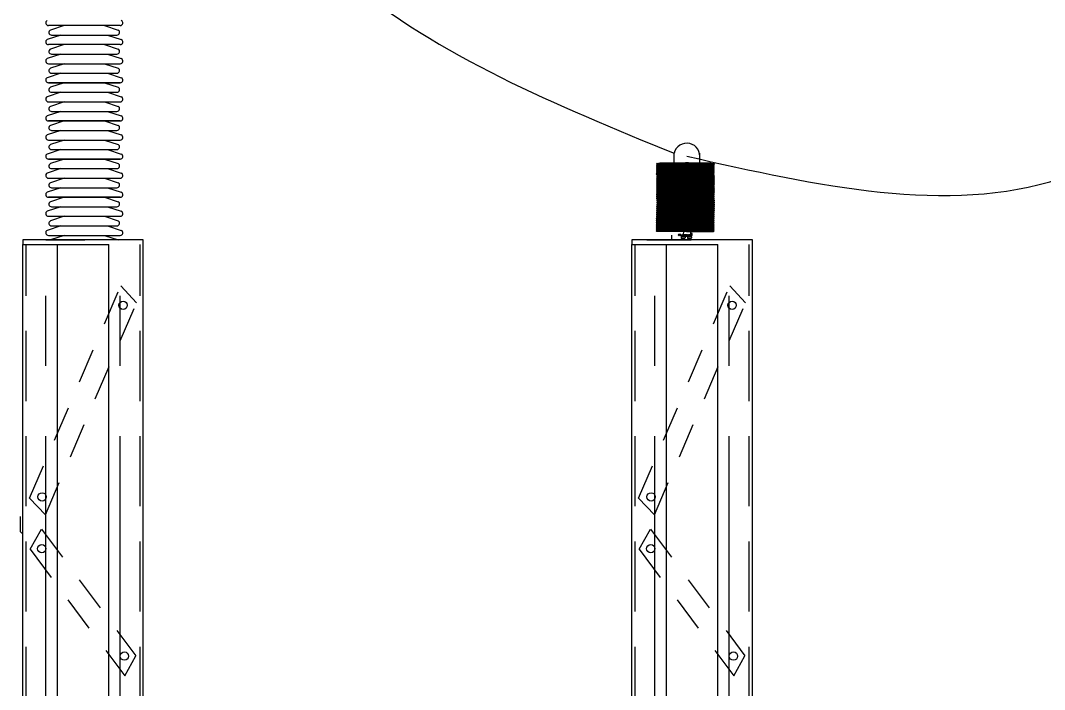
# Model space of a CAD drawing. Header units: inches. Extents: x 25.4 to 67.8, y 12.4 to 30.4.
# Drawn here: x 52.265 to 55.912, y 17.598 to 19.981 of the extents above; entities that cross this region are included whole.
import ezdxf

# ---------------------------------------------------------------- set-up
doc = ezdxf.new("R2010")
doc.units = ezdxf.units.IN
doc.header["$MEASUREMENT"] = 0
for name, pattern in [('CENTER', [2, 1.25, -0.25, 0.25, -0.25]), ('HIDDEN', [0.375, 0.25, -0.125]), ('HIDDEN2', [0.1875, 0.125, -0.0625])]:
    doc.linetypes.add(name, pattern=pattern)
for name, color, linetype in [('EST', 4, 'Continuous'), ('EXISTENTE', 7, 'Continuous'), ('HUECO', 7, 'Continuous'), ('L50X5', 1, 'Continuous'), ('L75X7', 2, 'Continuous'), ('LAM10', 2, 'Continuous'), ('medidas', 3, 'Continuous'), ('OBJ', 7, 'Continuous'), ('referencia', 2, 'Continuous')]:
    doc.layers.add(name, color=color, linetype=linetype)

msp = doc.modelspace()

# ---------------------------------------------------------------- linework, layer by layer
at = {"color": 2}
for p, q in [((52.61999, 19.96323, -1525.58201), (52.36453, 19.96323, -1525.58201)), ((52.37584, 19.92925, -1525.58201), (52.60868, 19.92925, -1525.58201)), ((52.61999, 19.89527, -1525.58201), (52.36453, 19.89527, -1525.58201)), ((52.37584, 19.86129, -1525.58201), (52.60868, 19.86129, -1525.58201)), ((52.36453, 19.82731, -1525.58201), (52.61999, 19.82731, -1525.58201)), ((52.37584, 19.79333, -1525.58201), (52.60868, 19.79333, -1525.58201)), ((52.61999, 19.75936, -1525.58201), (52.36453, 19.75936, -1525.58201)), ((52.36453, 19.75936, -1525.58201), (52.61999, 19.75936, -1525.58201)), ((52.37584, 19.72538, -1525.58201), (52.60868, 19.72538, -1525.58201)), ((52.36453, 19.6914, -1525.58201), (52.61999, 19.6914, -1525.58201)), ((52.37584, 19.65742, -1525.58201), (52.60868, 19.65742, -1525.58201)), ((52.61999, 19.62344, -1525.58201), (52.36453, 19.62344, -1525.58201)), ((52.36453, 19.62344, -1525.58201), (52.61999, 19.62344, -1525.58201)), ((52.37584, 19.58946, -1525.58201), (52.60868, 19.58946, -1525.58201)), ((52.36453, 19.55548, -1525.58201), (52.61999, 19.55548, -1525.58201)), ((52.37584, 19.5215, -1525.58201), (52.60868, 19.5215, -1525.58201)), ((52.61999, 19.48753, -1525.58201), (52.36453, 19.48753, -1525.58201)), ((52.36453, 19.48753, -1525.58201), (52.61999, 19.48753, -1525.58201)), ((54.54156, 19.47353), (54.53683, 19.47235)), ((54.5415, 19.47353), (54.72316, 19.47353)), ((54.54155, 19.47353), (54.54155, 19.47471)), ((54.64376, 19.47471), (54.63303, 19.47471)), ((54.63303, 19.47471), (54.64484, 19.47471)), ((54.72316, 19.47353), (54.72316, 19.47471)), ((54.7232, 19.47353), (54.72679, 19.47235)), ((52.37584, 19.45355, -1525.58201), (52.60868, 19.45355, -1525.58201)), ((54.53166, 19.43659), (54.73291, 19.43659)), ((54.53189, 19.4437), (54.73314, 19.4437)), ((54.63795, 19.43897), (54.53189, 19.43897)), ((54.53194, 19.45092), (54.73319, 19.45092)), ((54.638, 19.44619), (54.53194, 19.44619)), ((54.5321, 19.46524), (54.73336, 19.46524)), ((54.63816, 19.46051), (54.5321, 19.46051)), ((54.53217, 19.45803), (54.73342, 19.45803)), ((54.63823, 19.4533), (54.53217, 19.4533)), ((54.53234, 19.47235), (54.73359, 19.47235)), ((54.6384, 19.46762), (54.53234, 19.46762)), ((54.54088, 19.43778), (54.53615, 19.43659)), ((54.54111, 19.44488), (54.53639, 19.4437)), ((54.54116, 19.4521), (54.53643, 19.45092)), ((54.54133, 19.46642), (54.5366, 19.46524)), ((54.54139, 19.45921), (54.53667, 19.45803)), ((54.54082, 19.43778), (54.72248, 19.43778)), ((54.54087, 19.43778), (54.54087, 19.43896)), ((54.54106, 19.44488), (54.72272, 19.44488)), ((54.5411, 19.44488), (54.5411, 19.44607)), ((54.54111, 19.4521), (54.72277, 19.4521)), ((54.54115, 19.4521), (54.54115, 19.45329)), ((54.54127, 19.46642), (54.72293, 19.46642)), ((54.54132, 19.46642), (54.54132, 19.46761)), ((54.54134, 19.45921), (54.723, 19.45921)), ((54.54138, 19.45921), (54.54138, 19.46039)), ((54.64631, 19.43659), (54.62925, 19.43659)), ((54.64655, 19.4437), (54.62948, 19.4437)), ((54.6466, 19.45092), (54.62953, 19.45092)), ((54.64676, 19.46524), (54.6297, 19.46524)), ((54.64683, 19.45803), (54.62977, 19.45803)), ((54.647, 19.47235), (54.62993, 19.47235)), ((54.64308, 19.43896), (54.63235, 19.43896)), ((54.63235, 19.43896), (54.64416, 19.43896)), ((54.64331, 19.44607), (54.63258, 19.44607)), ((54.63258, 19.44607), (54.6444, 19.44607)), ((54.64336, 19.45329), (54.63263, 19.45329)), ((54.63263, 19.45329), (54.64445, 19.45329)), ((54.64353, 19.46761), (54.6328, 19.46761)), ((54.6328, 19.46761), (54.64461, 19.46761)), ((54.64359, 19.46039), (54.63287, 19.46039)), ((54.63287, 19.46039), (54.64468, 19.46039)), ((54.63795, 19.43897), (54.73314, 19.43897)), ((54.638, 19.44619), (54.73319, 19.44619)), ((54.63816, 19.46051), (54.73336, 19.46051)), ((54.63823, 19.4533), (54.73342, 19.4533)), ((54.6384, 19.46762), (54.73359, 19.46762)), ((54.72248, 19.43778), (54.72248, 19.43896)), ((54.72252, 19.43778), (54.72611, 19.43659)), ((54.72272, 19.44488), (54.72272, 19.44607)), ((54.72275, 19.44488), (54.72634, 19.4437)), ((54.72277, 19.4521), (54.72277, 19.45329)), ((54.7228, 19.4521), (54.72639, 19.45092)), ((54.72293, 19.46642), (54.72293, 19.46761)), ((54.72297, 19.46642), (54.72655, 19.46524)), ((54.723, 19.45921), (54.723, 19.46039)), ((54.72303, 19.45921), (54.72662, 19.45803)), ((52.36453, 19.41957, -1525.58201), (52.61999, 19.41957, -1525.58201)), ((54.63772, 19.43187), (54.53166, 19.43187)), ((54.53254, 19.40013), (54.73379, 19.40013)), ((54.53259, 19.40735), (54.73384, 19.40735)), ((54.63865, 19.40262), (54.53259, 19.40262)), ((54.53275, 19.42167), (54.73401, 19.42167)), ((54.63881, 19.41694), (54.53275, 19.41694)), ((54.53282, 19.41446), (54.73407, 19.41446)), ((54.63888, 19.40973), (54.53282, 19.40973)), ((54.53299, 19.42878), (54.73424, 19.42878)), ((54.63905, 19.42405), (54.53299, 19.42405)), ((54.54176, 19.40131), (54.53704, 19.40013)), ((54.54181, 19.40853), (54.53709, 19.40735)), ((54.54198, 19.42285), (54.53725, 19.42167)), ((54.54205, 19.41564), (54.53732, 19.41446)), ((54.54221, 19.42996), (54.53748, 19.42878)), ((54.54171, 19.40131), (54.72337, 19.40131)), ((54.54175, 19.40131), (54.54175, 19.4025)), ((54.54176, 19.40853), (54.72342, 19.40853)), ((54.5418, 19.40853), (54.5418, 19.40972)), ((54.54192, 19.42285), (54.72358, 19.42285)), ((54.54197, 19.42285), (54.54197, 19.42404)), ((54.54199, 19.41564), (54.72365, 19.41564)), ((54.54203, 19.41564), (54.54203, 19.41683)), ((54.54216, 19.42996), (54.72382, 19.42996)), ((54.5422, 19.42996), (54.5422, 19.43114)), ((54.6472, 19.40013), (54.63014, 19.40013)), ((54.64725, 19.40735), (54.63019, 19.40735)), ((54.64741, 19.42167), (54.63035, 19.42167)), ((54.64748, 19.41446), (54.63042, 19.41446)), ((54.64765, 19.42878), (54.63058, 19.42878)), ((54.64396, 19.4025), (54.63323, 19.4025)), ((54.63323, 19.4025), (54.64505, 19.4025)), ((54.64401, 19.40972), (54.63328, 19.40972)), ((54.63328, 19.40972), (54.6451, 19.40972)), ((54.64418, 19.42404), (54.63345, 19.42404)), ((54.63345, 19.42404), (54.64526, 19.42404)), ((54.64424, 19.41683), (54.63352, 19.41683)), ((54.63352, 19.41683), (54.64533, 19.41683)), ((54.64441, 19.43114), (54.63368, 19.43114)), ((54.63368, 19.43114), (54.6455, 19.43114)), ((54.63772, 19.43187), (54.73291, 19.43187)), ((54.63865, 19.40262), (54.73384, 19.40262)), ((54.63881, 19.41694), (54.73401, 19.41694)), ((54.63888, 19.40973), (54.73407, 19.40973)), ((54.63905, 19.42405), (54.73424, 19.42405)), ((54.72337, 19.40131), (54.72337, 19.4025)), ((54.7234, 19.40131), (54.72699, 19.40013)), ((54.72342, 19.40853), (54.72342, 19.40972)), ((54.72345, 19.40853), (54.72704, 19.40735)), ((54.72358, 19.42285), (54.72358, 19.42404)), ((54.72362, 19.42285), (54.72721, 19.42167)), ((54.72365, 19.41564), (54.72365, 19.41683)), ((54.72368, 19.41564), (54.72727, 19.41446)), ((54.72382, 19.42996), (54.72382, 19.43114)), ((54.72385, 19.42996), (54.72744, 19.42878)), ((52.37584, 19.38559, -1525.58201), (52.60868, 19.38559, -1525.58201)), ((54.53222, 19.36443), (54.73347, 19.36443)), ((54.53231, 19.39302), (54.73356, 19.39302)), ((54.63837, 19.3883), (54.53231, 19.3883)), ((54.53239, 19.37875), (54.73364, 19.37875)), ((54.63845, 19.37402), (54.53239, 19.37402)), ((54.53246, 19.37154), (54.73371, 19.37154)), ((54.63852, 19.36681), (54.53246, 19.36681)), ((54.6386, 19.3954), (54.53254, 19.3954)), ((54.53262, 19.38586), (54.73387, 19.38586)), ((54.63868, 19.38113), (54.53262, 19.38113)), ((54.54145, 19.36562), (54.53672, 19.36443)), ((54.54153, 19.39421), (54.5368, 19.39302)), ((54.54161, 19.37993), (54.53689, 19.37875)), ((54.54168, 19.37272), (54.53695, 19.37154)), ((54.54185, 19.38704), (54.53712, 19.38586)), ((54.54139, 19.36562), (54.72305, 19.36562)), ((54.54144, 19.36562), (54.54144, 19.3668)), ((54.54148, 19.39421), (54.72314, 19.39421)), ((54.54152, 19.39421), (54.54152, 19.39539)), ((54.54156, 19.37993), (54.72322, 19.37993)), ((54.5416, 19.37993), (54.5416, 19.38112)), ((54.54162, 19.37272), (54.72328, 19.37272)), ((54.54167, 19.37272), (54.54167, 19.37391)), ((54.54179, 19.38704), (54.72345, 19.38704)), ((54.54183, 19.38704), (54.54183, 19.38823)), ((54.64688, 19.36443), (54.62982, 19.36443)), ((54.64697, 19.39302), (54.6299, 19.39302)), ((54.64705, 19.37875), (54.62999, 19.37875)), ((54.64711, 19.37154), (54.63005, 19.37154)), ((54.64728, 19.38586), (54.63022, 19.38586)), ((54.64365, 19.3668), (54.63292, 19.3668)), ((54.63292, 19.3668), (54.64473, 19.3668)), ((54.64373, 19.39539), (54.633, 19.39539)), ((54.633, 19.39539), (54.64482, 19.39539)), ((54.64381, 19.38112), (54.63309, 19.38112)), ((54.63309, 19.38112), (54.6449, 19.38112)), ((54.64388, 19.37391), (54.63315, 19.37391)), ((54.63315, 19.37391), (54.64496, 19.37391)), ((54.64405, 19.38823), (54.63332, 19.38823)), ((54.63332, 19.38823), (54.64513, 19.38823)), ((54.63837, 19.3883), (54.73356, 19.3883)), ((54.63845, 19.37402), (54.73364, 19.37402)), ((54.63852, 19.36681), (54.73371, 19.36681)), ((54.6386, 19.3954), (54.73379, 19.3954)), ((54.63868, 19.38113), (54.73387, 19.38113)), ((54.72305, 19.36562), (54.72305, 19.3668)), ((54.72308, 19.36562), (54.72667, 19.36443)), ((54.72314, 19.39421), (54.72314, 19.39539)), ((54.72317, 19.39421), (54.72676, 19.39302)), ((54.72322, 19.37993), (54.72322, 19.38112)), ((54.72325, 19.37993), (54.72684, 19.37875)), ((54.72328, 19.37272), (54.72328, 19.37391)), ((54.72332, 19.37272), (54.72691, 19.37154)), ((54.72345, 19.38704), (54.72345, 19.38823)), ((54.72348, 19.38704), (54.72707, 19.38586)), ((52.61999, 19.35161, -1525.58201), (52.36453, 19.35161, -1525.58201)), ((52.36453, 19.35161, -1525.58201), (52.61999, 19.35161, -1525.58201)), ((54.53194, 19.35011), (54.73319, 19.35011)), ((54.638, 19.34538), (54.53194, 19.34538)), ((54.53217, 19.35721), (54.73343, 19.35721)), ((54.63823, 19.35249), (54.53217, 19.35249)), ((54.63828, 19.35971), (54.53222, 19.35971)), ((54.53304, 19.33518), (54.73429, 19.33518)), ((54.6391, 19.33046), (54.53304, 19.33046)), ((54.53311, 19.32797), (54.73436, 19.32797)), ((54.53327, 19.34229), (54.73452, 19.34229)), ((54.63933, 19.33756), (54.53327, 19.33756)), ((54.54117, 19.35129), (54.53644, 19.35011)), ((54.5414, 19.3584), (54.53667, 19.35721)), ((54.54227, 19.33636), (54.53754, 19.33518)), ((54.54233, 19.32915), (54.5376, 19.32797)), ((54.5425, 19.34347), (54.53777, 19.34229)), ((54.54111, 19.35129), (54.72277, 19.35129)), ((54.54115, 19.35129), (54.54115, 19.35247)), ((54.54134, 19.3584), (54.723, 19.3584)), ((54.54139, 19.3584), (54.54139, 19.35958)), ((54.54221, 19.33636), (54.72387, 19.33636)), ((54.54225, 19.33636), (54.54225, 19.33755)), ((54.54228, 19.32915), (54.72394, 19.32915)), ((54.54232, 19.32915), (54.54232, 19.33034)), ((54.54244, 19.34347), (54.7241, 19.34347)), ((54.54249, 19.34347), (54.54249, 19.34466)), ((54.6466, 19.35011), (54.62954, 19.35011)), ((54.64683, 19.35721), (54.62977, 19.35721)), ((54.6477, 19.33518), (54.63064, 19.33518)), ((54.64777, 19.32797), (54.6307, 19.32797)), ((54.64793, 19.34229), (54.63087, 19.34229)), ((54.64337, 19.35247), (54.63264, 19.35247)), ((54.63264, 19.35247), (54.64445, 19.35247)), ((54.6436, 19.35958), (54.63287, 19.35958)), ((54.63287, 19.35958), (54.64468, 19.35958)), ((54.64447, 19.33755), (54.63374, 19.33755)), ((54.63374, 19.33755), (54.64555, 19.33755)), ((54.64453, 19.33034), (54.6338, 19.33034)), ((54.6338, 19.33034), (54.64562, 19.33034)), ((54.6447, 19.34466), (54.63397, 19.34466)), ((54.63397, 19.34466), (54.64578, 19.34466)), ((54.638, 19.34538), (54.73319, 19.34538)), ((54.63823, 19.35249), (54.73343, 19.35249)), ((54.63828, 19.35971), (54.73347, 19.35971)), ((54.6391, 19.33046), (54.73429, 19.33046)), ((54.63933, 19.33756), (54.73452, 19.33756)), ((54.72277, 19.35129), (54.72277, 19.35247)), ((54.7228, 19.35129), (54.72639, 19.35011)), ((54.723, 19.3584), (54.723, 19.35958)), ((54.72304, 19.3584), (54.72662, 19.35721)), ((54.72387, 19.33636), (54.72387, 19.33755)), ((54.7239, 19.33636), (54.72749, 19.33518)), ((54.72394, 19.32915), (54.72394, 19.33034)), ((54.72397, 19.32915), (54.72756, 19.32797)), ((54.7241, 19.34347), (54.7241, 19.34466)), ((54.72413, 19.34347), (54.72772, 19.34229)), ((52.37584, 19.31763, -1525.58201), (52.60868, 19.31763, -1525.58201)), ((54.5319, 19.29218), (54.73315, 19.29218)), ((54.53213, 19.29928), (54.73338, 19.29928)), ((54.63819, 19.29456), (54.53213, 19.29456)), ((54.53259, 19.30654), (54.73384, 19.30654)), ((54.63865, 19.30181), (54.53259, 19.30181)), ((54.53282, 19.31365), (54.73408, 19.31365)), ((54.63888, 19.30892), (54.53282, 19.30892)), ((54.53287, 19.32086), (54.73413, 19.32086)), ((54.63893, 19.31614), (54.53287, 19.31614)), ((54.63917, 19.32324), (54.53311, 19.32324)), ((54.54112, 19.29336), (54.53639, 19.29218)), ((54.54135, 19.30047), (54.53663, 19.29928)), ((54.54182, 19.30772), (54.53709, 19.30654)), ((54.54205, 19.31483), (54.53732, 19.31365)), ((54.5421, 19.32205), (54.53737, 19.32086)), ((54.54107, 19.29336), (54.72273, 19.29336)), ((54.54111, 19.29336), (54.54111, 19.29454)), ((54.5413, 19.30047), (54.72296, 19.30047)), ((54.54134, 19.30047), (54.54134, 19.30165)), ((54.54176, 19.30772), (54.72342, 19.30772)), ((54.54181, 19.30772), (54.54181, 19.30891)), ((54.54199, 19.31483), (54.72365, 19.31483)), ((54.54204, 19.32205), (54.7237, 19.32205)), ((54.54204, 19.31483), (54.54204, 19.31601)), ((54.54209, 19.32205), (54.54209, 19.32323)), ((54.64656, 19.29218), (54.62949, 19.29218)), ((54.64679, 19.29928), (54.62973, 19.29928)), ((54.64725, 19.30654), (54.63019, 19.30654)), ((54.64748, 19.31365), (54.63042, 19.31365)), ((54.64753, 19.32086), (54.63047, 19.32086)), ((54.64332, 19.29454), (54.63259, 19.29454)), ((54.63259, 19.29454), (54.6444, 19.29454)), ((54.64355, 19.30165), (54.63282, 19.30165)), ((54.63282, 19.30165), (54.64464, 19.30165)), ((54.64402, 19.30891), (54.63329, 19.30891)), ((54.63329, 19.30891), (54.6451, 19.30891)), ((54.64425, 19.31601), (54.63352, 19.31601)), ((54.63352, 19.31601), (54.64533, 19.31601)), ((54.6443, 19.32323), (54.63357, 19.32323)), ((54.63357, 19.32323), (54.64538, 19.32323)), ((54.63819, 19.29456), (54.73338, 19.29456)), ((54.63865, 19.30181), (54.73384, 19.30181)), ((54.63888, 19.30892), (54.73408, 19.30892)), ((54.63893, 19.31614), (54.73413, 19.31614)), ((54.63917, 19.32324), (54.73436, 19.32324)), ((54.72273, 19.29336), (54.72273, 19.29454)), ((54.72276, 19.29336), (54.72635, 19.29218)), ((54.72296, 19.30047), (54.72296, 19.30165)), ((54.72299, 19.30047), (54.72658, 19.29928)), ((54.72342, 19.30772), (54.72342, 19.30891)), ((54.72345, 19.30772), (54.72704, 19.30654)), ((54.72365, 19.31483), (54.72365, 19.31601)), ((54.72369, 19.31483), (54.72728, 19.31365)), ((54.7237, 19.32205), (54.7237, 19.32323)), ((54.72374, 19.32205), (54.72732, 19.32086)), ((52.36453, 19.28365, -1525.58201), (52.61999, 19.28365, -1525.58201)), ((54.53145, 19.26353), (54.7327, 19.26353)), ((54.63751, 19.2588), (54.53145, 19.2588)), ((54.53154, 19.25623), (54.73279, 19.25623)), ((54.53168, 19.27064), (54.73293, 19.27064)), ((54.63774, 19.26591), (54.53168, 19.26591)), ((54.53173, 19.27786), (54.73298, 19.27786)), ((54.63779, 19.27313), (54.53173, 19.27313)), ((54.63796, 19.28745), (54.5319, 19.28745)), ((54.53196, 19.28497), (54.73321, 19.28497)), ((54.63802, 19.28024), (54.53196, 19.28024)), ((54.54067, 19.26471), (54.53595, 19.26353)), ((54.54076, 19.25741), (54.53604, 19.25623)), ((54.54091, 19.27182), (54.53618, 19.27064)), ((54.54095, 19.27904), (54.53623, 19.27786)), ((54.54119, 19.28615), (54.53646, 19.28497)), ((54.54062, 19.26471), (54.72228, 19.26471)), ((54.54066, 19.26471), (54.54066, 19.2659)), ((54.54071, 19.25741), (54.72237, 19.25741)), ((54.54075, 19.25741), (54.54075, 19.2586)), ((54.54085, 19.27182), (54.72251, 19.27182)), ((54.54089, 19.27182), (54.54089, 19.27301)), ((54.5409, 19.27904), (54.72256, 19.27904)), ((54.54094, 19.27904), (54.54094, 19.28022)), ((54.54113, 19.28615), (54.72279, 19.28615)), ((54.54117, 19.28615), (54.54117, 19.28733)), ((54.64611, 19.26353), (54.62905, 19.26353)), ((54.6462, 19.25623), (54.62914, 19.25623)), ((54.64634, 19.27064), (54.62928, 19.27064)), ((54.64639, 19.27786), (54.62933, 19.27786)), ((54.64662, 19.28497), (54.62956, 19.28497)), ((54.64287, 19.2659), (54.63214, 19.2659)), ((54.63214, 19.2659), (54.64396, 19.2659)), ((54.6431, 19.27301), (54.63238, 19.27301)), ((54.63238, 19.27301), (54.64419, 19.27301)), ((54.64315, 19.28022), (54.63243, 19.28022)), ((54.63243, 19.28022), (54.64424, 19.28022)), ((54.64339, 19.28733), (54.63266, 19.28733)), ((54.63266, 19.28733), (54.64447, 19.28733)), ((54.63751, 19.2588), (54.7327, 19.2588)), ((54.63774, 19.26591), (54.73293, 19.26591)), ((54.63779, 19.27313), (54.73298, 19.27313)), ((54.63796, 19.28745), (54.73315, 19.28745)), ((54.63802, 19.28024), (54.73321, 19.28024)), ((54.72228, 19.26471), (54.72228, 19.2659)), ((54.72231, 19.26471), (54.7259, 19.26353)), ((54.72237, 19.25741), (54.72237, 19.2586)), ((54.7224, 19.25741), (54.72599, 19.25623)), ((54.72251, 19.27182), (54.72251, 19.27301)), ((54.72254, 19.27182), (54.72613, 19.27064)), ((54.72256, 19.27904), (54.72256, 19.28022)), ((54.72259, 19.27904), (54.72618, 19.27786)), ((54.72279, 19.28615), (54.72279, 19.28733)), ((54.72282, 19.28615), (54.72641, 19.28497)), ((52.37584, 19.24967, -1525.58201), (52.60868, 19.24967, -1525.58201)), ((54.53126, 19.24191), (54.73251, 19.24191)), ((54.63732, 19.23718), (54.53126, 19.23718)), ((54.53132, 19.23466), (54.73257, 19.23466)), ((54.63738, 19.22993), (54.53132, 19.22993)), ((54.53149, 19.24901), (54.73274, 19.24901)), ((54.63755, 19.24429), (54.53149, 19.24429)), ((54.6376, 19.2515), (54.53154, 19.2515)), ((54.54048, 19.24309), (54.53576, 19.24191)), ((54.54054, 19.23584), (54.53581, 19.23466)), ((54.54072, 19.25019), (54.53599, 19.24901)), ((54.54043, 19.24309), (54.72209, 19.24309)), ((54.54047, 19.24309), (54.54047, 19.24427)), ((54.54049, 19.23584), (54.72215, 19.23584)), ((54.54053, 19.23584), (54.54053, 19.23702)), ((54.54066, 19.25019), (54.72232, 19.25019)), ((54.5407, 19.25019), (54.5407, 19.25138)), ((54.64592, 19.24191), (54.62885, 19.24191)), ((54.64598, 19.23466), (54.62891, 19.23466)), ((54.64615, 19.24901), (54.62909, 19.24901)), ((54.64268, 19.24427), (54.63195, 19.24427)), ((54.63195, 19.24427), (54.64377, 19.24427)), ((54.64291, 19.25138), (54.63219, 19.25138)), ((54.63219, 19.25138), (54.644, 19.25138)), ((54.63732, 19.23718), (54.73251, 19.23718)), ((54.63738, 19.22993), (54.73257, 19.22993)), ((54.63755, 19.24429), (54.73274, 19.24429)), ((54.6376, 19.2515), (54.73279, 19.2515)), ((54.72209, 19.24309), (54.72209, 19.24427)), ((54.72212, 19.24309), (54.72571, 19.24191)), ((54.72215, 19.23584), (54.72215, 19.23702)), ((54.72218, 19.23584), (54.72577, 19.23466)), ((54.72232, 19.25019), (54.72232, 19.25138)), ((54.72235, 19.25019), (54.72594, 19.24901)), ((52.36453, 19.2157, -1525.58201), (52.61999, 19.2157, -1525.58201))]:
    msp.add_line(p, q, dxfattribs=at)
for centre, radius, start, end in [((54.53166, 19.43423), 0.00236, 90, 270), ((54.53189, 19.44134), 0.00236, 90, 270), ((54.53194, 19.44856), 0.00236, 90, 270), ((54.5321, 19.46287), 0.00236, 90, 270), ((54.53217, 19.45566), 0.00236, 90, 270), ((54.53234, 19.46998), 0.00236, 90, 270), ((54.73291, 19.43423), 0.00236, 270, 90), ((54.73314, 19.44134), 0.00236, 270, 90), ((54.73319, 19.44856), 0.00236, 270, 90), ((54.73336, 19.46287), 0.00236, 270, 90), ((54.73342, 19.45566), 0.00236, 270, 90), ((54.73359, 19.46998), 0.00236, 270, 90), ((54.53254, 19.39777), 0.00236, 90, 270), ((54.53259, 19.40499), 0.00236, 90, 270), ((54.53275, 19.41931), 0.00236, 90, 270), ((54.53282, 19.41209), 0.00236, 90, 270), ((54.53299, 19.42641), 0.00236, 90, 270), ((54.63368, 19.43174), 0.000591, 186.10124, 270), ((54.6455, 19.43174), 0.000591, 270, 354.12384), ((54.73379, 19.39777), 0.00236, 270, 90), ((54.73384, 19.40499), 0.00236, 270, 90), ((54.73401, 19.41931), 0.00236, 270, 90), ((54.73407, 19.41209), 0.00236, 270, 90), ((54.73424, 19.42641), 0.00236, 270, 90), ((54.53222, 19.36207), 0.00236, 90, 270), ((54.53231, 19.39066), 0.00236, 90, 270), ((54.53239, 19.37639), 0.00236, 90, 270), ((54.53246, 19.36918), 0.00236, 90, 270), ((54.53262, 19.3835), 0.00236, 90, 270), ((54.73347, 19.36207), 0.00236, 270, 90), ((54.73356, 19.39066), 0.00236, 270, 90), ((54.73364, 19.37639), 0.00236, 270, 90), ((54.73371, 19.36918), 0.00236, 270, 90), ((54.73387, 19.3835), 0.00236, 270, 90), ((54.53194, 19.34774), 0.00236, 90, 270), ((54.53217, 19.35485), 0.00236, 90, 270), ((54.53304, 19.33282), 0.00236, 90, 270), ((54.53311, 19.32561), 0.00236, 90, 270), ((54.53327, 19.33993), 0.00236, 90, 270), ((54.63397, 19.34525), 0.000591, 186.10124, 270), ((54.64578, 19.34525), 0.000591, 270, 354.12384), ((54.73319, 19.34774), 0.00236, 270, 90), ((54.73343, 19.35485), 0.00236, 270, 90), ((54.73429, 19.33282), 0.00236, 270, 90), ((54.73436, 19.32561), 0.00236, 270, 90), ((54.73452, 19.33993), 0.00236, 270, 90), ((54.5319, 19.28981), 0.00236, 90, 270), ((54.53213, 19.29692), 0.00236, 90, 270), ((54.53259, 19.30417), 0.00236, 90, 270), ((54.53282, 19.31128), 0.00236, 90, 270), ((54.53287, 19.3185), 0.00236, 90, 270), ((54.63282, 19.30224), 0.000591, 186.10124, 270), ((54.64464, 19.30224), 0.000591, 270, 354.12384), ((54.73315, 19.28981), 0.00236, 270, 90), ((54.73338, 19.29692), 0.00236, 270, 90), ((54.73384, 19.30417), 0.00236, 270, 90), ((54.73408, 19.31128), 0.00236, 270, 90), ((54.73413, 19.3185), 0.00236, 270, 90), ((54.53145, 19.26117), 0.00236, 90, 270), ((54.53154, 19.25387), 0.00236, 90, 270), ((54.53168, 19.26827), 0.00236, 90, 270), ((54.53173, 19.27549), 0.00236, 90, 270), ((54.53196, 19.2826), 0.00236, 90, 270), ((54.7327, 19.26117), 0.00236, 270, 90), ((54.73279, 19.25387), 0.00236, 270, 90), ((54.73293, 19.26827), 0.00236, 270, 90), ((54.73298, 19.27549), 0.00236, 270, 90), ((54.73321, 19.2826), 0.00236, 270, 90), ((54.53126, 19.23954), 0.00236, 90, 270), ((54.53132, 19.23229), 0.00236, 90, 270), ((54.53149, 19.24665), 0.00236, 90, 270), ((54.73251, 19.23954), 0.00236, 270, 90), ((54.73257, 19.23229), 0.00236, 270, 90), ((54.73274, 19.24665), 0.00236, 270, 90)]:
    msp.add_arc(centre, radius, start, end, dxfattribs=at)
at = {"layer": 'EST', "color": 2, "linetype": 'Continuous'}
msp.add_line((52.27339, 18.1551), (52.27339, 18.23737), dxfattribs=at)
at = {"layer": 'EST', "color": 2, "const_width": 0.00157}
msp.add_lwpolyline([(54.61064, 19.21757), (54.60636, 19.21757)], dxfattribs=at)
at = {"layer": 'EST', "color": 2, "linetype": 'Continuous'}
msp.add_lwpolyline([(52.27339, 18.1551, -0.4142136), (52.26516, 18.16333), (52.26516, 18.21433)], format="xyb", dxfattribs=at)
at = {"layer": 'EXISTENTE', "color": 2, "linetype": 'Continuous'}
for p, q in [((52.4204, 19.96323, -1525.58201), (52.37174, 19.9472, -1525.58201)), ((52.56412, 19.96323, -1525.58201), (52.61278, 19.9472, -1525.58201)), ((52.40909, 19.92925, -1525.58201), (52.36042, 19.91322, -1525.58201)), ((52.57543, 19.92925, -1525.58201), (52.6241, 19.91322, -1525.58201)), ((52.4204, 19.89527, -1525.58201), (52.37174, 19.87924, -1525.58201)), ((52.56412, 19.89527, -1525.58201), (52.61278, 19.87924, -1525.58201)), ((52.40909, 19.86129, -1525.58201), (52.36042, 19.84526, -1525.58201)), ((52.57543, 19.86129, -1525.58201), (52.6241, 19.84526, -1525.58201)), ((52.4204, 19.82731, -1525.58201), (52.37174, 19.81129, -1525.58201)), ((52.56412, 19.82731, -1525.58201), (52.61278, 19.81129, -1525.58201)), ((52.40909, 19.79333, -1525.58201), (52.36042, 19.77731, -1525.58201)), ((52.57543, 19.79333, -1525.58201), (52.6241, 19.77731, -1525.58201)), ((52.4204, 19.75936, -1525.58201), (52.37174, 19.74333, -1525.58201)), ((52.56412, 19.75936, -1525.58201), (52.61278, 19.74333, -1525.58201)), ((52.40909, 19.72538, -1525.58201), (52.36042, 19.70935, -1525.58201)), ((52.57543, 19.72538, -1525.58201), (52.6241, 19.70935, -1525.58201)), ((52.40909, 19.65742, -1525.58201), (52.36042, 19.64139, -1525.58201)), ((52.4204, 19.6914, -1525.58201), (52.37174, 19.67537, -1525.58201)), ((52.56412, 19.6914, -1525.58201), (52.61278, 19.67537, -1525.58201)), ((52.57543, 19.65742, -1525.58201), (52.6241, 19.64139, -1525.58201)), ((52.4204, 19.62344, -1525.58201), (52.37174, 19.60741, -1525.58201)), ((52.56412, 19.62344, -1525.58201), (52.61278, 19.60741, -1525.58201)), ((52.40909, 19.58946, -1525.58201), (52.36042, 19.57343, -1525.58201)), ((52.57543, 19.58946, -1525.58201), (52.6241, 19.57343, -1525.58201)), ((52.4204, 19.55548, -1525.58201), (52.37174, 19.53946, -1525.58201)), ((52.56412, 19.55548, -1525.58201), (52.61278, 19.53946, -1525.58201)), ((52.40909, 19.5215, -1525.58201), (52.36042, 19.50548, -1525.58201)), ((52.57543, 19.5215, -1525.58201), (52.6241, 19.50548, -1525.58201)), ((52.4204, 19.48753, -1525.58201), (52.37174, 19.4715, -1525.58201)), ((52.56412, 19.48753, -1525.58201), (52.61278, 19.4715, -1525.58201)), ((52.40909, 19.45355, -1525.58201), (52.36042, 19.43752, -1525.58201)), ((52.57543, 19.45355, -1525.58201), (52.6241, 19.43752, -1525.58201)), ((52.4204, 19.41957, -1525.58201), (52.37174, 19.40354, -1525.58201)), ((52.56412, 19.41957, -1525.58201), (52.61278, 19.40354, -1525.58201)), ((52.40909, 19.38559, -1525.58201), (52.36042, 19.36956, -1525.58201)), ((52.57543, 19.38559, -1525.58201), (52.6241, 19.36956, -1525.58201)), ((52.4204, 19.35161, -1525.58201), (52.37174, 19.33558, -1525.58201)), ((52.56412, 19.35161, -1525.58201), (52.61278, 19.33558, -1525.58201)), ((52.40909, 19.31763, -1525.58201), (52.36042, 19.3016, -1525.58201)), ((52.57543, 19.31763, -1525.58201), (52.6241, 19.3016, -1525.58201)), ((52.4204, 19.28365, -1525.58201), (52.37174, 19.26763, -1525.58201)), ((52.56412, 19.28365, -1525.58201), (52.61278, 19.26763, -1525.58201)), ((52.40909, 19.24967, -1525.58201), (52.36042, 19.23365, -1525.58201)), ((52.57543, 19.24967, -1525.58201), (52.62409, 19.23365, -1525.58201)), ((52.4204, 19.2157, -1525.58201), (52.37174, 19.19967, -1525.58201)), ((52.56412, 19.2157, -1525.58201), (52.61278, 19.19967, -1525.58201))]:
    msp.add_line(p, q, dxfattribs=at)
for centre, start, end in [((52.36453, 19.97267, -1525.58201), 115.76004, 269.99432), ((52.37584, 19.93869, -1525.58201), 115.76004, 270), ((52.60868, 19.93869, -1525.58201), 269.99819, 64.23996), ((52.61999, 19.97267, -1525.58201), 270, 64.23996), ((52.36453, 19.90472, -1525.58201), 115.76004, 269.99432), ((52.61999, 19.90472, -1525.58201), 270, 64.23996), ((52.37584, 19.87074, -1525.58201), 115.76004, 270), ((52.60868, 19.87074, -1525.58201), 269.99819, 64.23996), ((52.36453, 19.83676, -1525.58201), 115.76004, 269.99432), ((52.61999, 19.83676, -1525.58201), 270, 64.23996), ((52.37584, 19.80278, -1525.58201), 115.76004, 270), ((52.60868, 19.80278, -1525.58201), 269.99819, 64.23996), ((52.36453, 19.7688, -1525.58201), 115.76004, 269.99432), ((52.61999, 19.7688, -1525.58201), 270, 64.23996), ((52.37584, 19.73482, -1525.58201), 115.76004, 270), ((52.60868, 19.73482, -1525.58201), 269.99819, 64.23996), ((52.36453, 19.70084, -1525.58201), 115.76004, 269.99432), ((52.61999, 19.70084, -1525.58201), 270, 64.23996), ((52.37584, 19.66686, -1525.58201), 115.76004, 270), ((52.60868, 19.66686, -1525.58201), 269.99819, 64.23996), ((52.36453, 19.63289, -1525.58201), 115.76004, 269.99432), ((52.61999, 19.63289, -1525.58201), 270, 64.23996), ((52.37584, 19.59891, -1525.58201), 115.76004, 270), ((52.60868, 19.59891, -1525.58201), 269.99819, 64.23996), ((52.36453, 19.56493, -1525.58201), 115.76004, 269.99432), ((52.61999, 19.56493, -1525.58201), 270, 64.23996), ((52.37584, 19.53095, -1525.58201), 115.76004, 270), ((52.60868, 19.53095, -1525.58201), 269.99819, 64.23996), ((52.36453, 19.49697, -1525.58201), 115.76004, 269.99432), ((52.61999, 19.49697, -1525.58201), 270, 64.23996), ((52.36453, 19.42901, -1525.58201), 115.76004, 269.99432), ((52.37584, 19.46299, -1525.58201), 115.76004, 270), ((52.60868, 19.46299, -1525.58201), 269.99819, 64.23996), ((52.61999, 19.42901, -1525.58201), 270, 64.23996), ((52.37584, 19.39503, -1525.58201), 115.76004, 270), ((52.60868, 19.39503, -1525.58201), 269.99819, 64.23996), ((52.36453, 19.36106, -1525.58201), 115.76004, 269.99432), ((52.61999, 19.36106, -1525.58201), 270, 64.23996), ((52.37584, 19.32708, -1525.58201), 115.76004, 270), ((52.60868, 19.32708, -1525.58201), 269.99819, 64.23996), ((52.36453, 19.2931, -1525.58201), 115.76004, 269.99432), ((52.61999, 19.2931, -1525.58201), 270, 64.23996), ((52.37584, 19.25912, -1525.58201), 115.76004, 270), ((52.60868, 19.25912, -1525.58201), 269.99819, 64.23996), ((52.36453, 19.22514, -1525.58201), 115.76004, 269.99432), ((52.61999, 19.22514, -1525.58201), 270, 64.23996)]:
    msp.add_arc(centre, 0.00944, start, end, dxfattribs=at)
at = {"layer": 'HUECO', "color": 2}
for centre in [(52.6305, 18.96687), (54.79931, 18.96689), (52.34213, 18.28453), (54.51094, 18.28455), (52.34085, 18.09993), (54.50966, 18.09995), (52.63516, 17.71742), (54.80396, 17.71743)]:
    msp.add_circle(centre, 0.01481, dxfattribs=at)
at = {"layer": 'L50X5', "color": 2, "linetype": 'HIDDEN2'}
for p, q in [((52.29751, 18.28017), (52.62201, 19.03596)), ((52.6785, 18.97615), (52.62201, 19.03596)), ((54.46631, 18.28018), (54.79082, 19.03598)), ((54.84731, 18.97616), (54.79082, 19.03598)), ((52.354, 18.22035), (52.6785, 18.97615)), ((54.5228, 18.22037), (54.84731, 18.97616)), ((52.354, 18.22035), (52.29751, 18.28017)), ((54.5228, 18.22037), (54.46631, 18.28018)), ((52.29972, 18.09798), (52.33968, 18.1699)), ((52.33968, 18.1699), (52.67629, 17.71859)), ((54.46853, 18.098), (54.50848, 18.16992)), ((54.50848, 18.16992), (54.84509, 17.71861)), ((52.29972, 18.09798), (52.63633, 17.64667)), ((54.46853, 18.098), (54.80514, 17.64669)), ((52.63633, 17.64667), (52.67629, 17.71859)), ((54.80514, 17.64669), (54.84509, 17.71861))]:
    msp.add_line(p, q, dxfattribs=at)
at = {"layer": 'L75X7', "color": 2}
for p, q in [((52.27339, 15.25094), (52.27339, 19.18349)), ((52.39679, 15.25094), (52.39679, 19.18349)), ((52.57921, 15.25094), (52.57921, 19.18349)), ((52.70262, 15.25094), (52.70262, 19.18349)), ((54.44219, 15.25095), (54.44219, 19.1835)), ((54.5656, 15.25095), (54.5656, 19.1835)), ((54.74802, 15.25095), (54.74802, 19.1835)), ((54.87143, 15.25095), (54.87143, 19.1835))]:
    msp.add_line(p, q, dxfattribs=at)
at = {"layer": 'L75X7', "color": 2, "linetype": 'HIDDEN'}
for p, q in [((52.2849, 15.25094), (52.2849, 19.18349)), ((52.6911, 15.25094), (52.6911, 19.18349)), ((54.45371, 15.25095), (54.45371, 19.1835)), ((54.85991, 15.25095), (54.85991, 19.1835))]:
    msp.add_line(p, q, dxfattribs=at)
at = {"layer": 'L75X7', "color": 2, "linetype": 'CENTER'}
for p, q in [((52.35566, 15.25094), (52.35566, 19.18349)), ((52.62035, 15.25094), (52.62035, 19.18349)), ((54.52446, 15.25095), (54.52446, 19.1835)), ((54.78916, 15.25095), (54.78916, 19.1835))]:
    msp.add_line(p, q, dxfattribs=at)
at = {"layer": 'LAM10', "color": 2}
for p, q in [((52.70262, 19.19994), (52.27339, 19.19994)), ((52.27339, 19.19994), (52.27339, 19.18349)), ((52.27339, 19.18349), (52.57921, 19.18349)), ((52.70262, 19.18349), (52.70262, 19.19994)), ((54.87143, 19.19996), (54.44219, 19.19996)), ((54.44219, 19.19996), (54.44219, 19.1835)), ((54.44219, 19.1835), (54.74802, 19.1835)), ((54.87143, 19.1835), (54.87143, 19.19996))]:
    msp.add_line(p, q, dxfattribs=at)
at = {"layer": 'medidas', "color": 40, "true_color": 0xf8d731}
for p, q in [((54.54155, 19.47471), (54.59265, 19.47471)), ((54.59265, 19.48836), (54.59265, 19.5082)), ((54.59265, 19.47471), (54.59265, 19.48836)), ((54.68302, 19.5082), (54.68302, 19.47471)), ((54.62065, 19.43659), (54.62117, 19.43659)), ((54.62089, 19.4437), (54.6214, 19.4437)), ((54.62093, 19.45092), (54.62145, 19.45092)), ((54.6211, 19.46524), (54.62162, 19.46524)), ((54.62117, 19.45803), (54.62168, 19.45803)), ((54.62133, 19.47235), (54.62185, 19.47235)), ((54.62154, 19.40013), (54.62205, 19.40013)), ((54.62159, 19.40735), (54.6221, 19.40735)), ((54.62175, 19.42167), (54.62227, 19.42167)), ((54.62182, 19.41446), (54.62233, 19.41446)), ((54.62198, 19.42878), (54.6225, 19.42878)), ((54.62122, 19.36443), (54.62174, 19.36443)), ((54.6213, 19.39302), (54.62182, 19.39302)), ((54.62139, 19.37875), (54.6219, 19.37875)), ((54.62145, 19.37154), (54.62197, 19.37154)), ((54.62162, 19.38586), (54.62213, 19.38586)), ((54.62094, 19.35011), (54.62145, 19.35011)), ((54.62117, 19.35721), (54.62169, 19.35721)), ((54.62204, 19.33518), (54.62255, 19.33518)), ((54.6221, 19.32797), (54.62262, 19.32797)), ((54.62227, 19.34229), (54.62279, 19.34229)), ((54.62089, 19.29218), (54.62141, 19.29218)), ((54.62113, 19.29928), (54.62164, 19.29928)), ((54.62159, 19.30654), (54.62211, 19.30654)), ((54.62182, 19.31365), (54.62234, 19.31365)), ((54.62187, 19.32086), (54.62239, 19.32086)), ((54.62045, 19.26353), (54.62096, 19.26353)), ((54.62054, 19.25623), (54.62105, 19.25623)), ((54.62068, 19.27064), (54.62119, 19.27064)), ((54.62073, 19.27786), (54.62124, 19.27786)), ((54.62096, 19.28497), (54.62147, 19.28497)), ((54.62026, 19.24191), (54.62077, 19.24191)), ((54.62031, 19.23466), (54.62083, 19.23466)), ((54.62049, 19.24901), (54.621, 19.24901))]:
    msp.add_line(p, q, dxfattribs=at)
msp.add_arc((54.63784, 19.49786), 0.04636, 347.11445, 167.11445, dxfattribs=at)
at = {"layer": 'medidas'}
for points in [[(52.52018, 21.38659), (53.42436, 20.12852), (54.59265, 19.5082)], [(54.63784, 19.49786), (55.9681, 19.41818), (56.80329, 19.98089)]]:
    msp.add_spline(points, degree=3, dxfattribs=at)
at = {"layer": 'OBJ', "color": 2}
for p, q in [((54.61051, 19.21863), (54.61051, 19.21864)), ((54.61454, 19.21916), (54.61067, 19.21882)), ((54.61454, 19.21964), (54.6153, 19.21964)), ((54.61454, 19.21598), (54.61454, 19.21964)), ((54.6153, 19.21616), (54.6153, 19.21964)), ((54.6153, 19.21871), (54.61552, 19.21871)), ((54.6153, 19.21779), (54.61552, 19.21764)), ((54.6153, 19.2176), (54.61552, 19.21746)), ((54.61562, 19.21887), (54.61552, 19.2187)), ((54.61552, 19.21643), (54.61552, 19.21871)), ((54.61552, 19.2187), (54.61552, 19.21644)), ((54.61674, 19.21887), (54.61562, 19.21887)), ((54.61674, 19.21822), (54.61563, 19.21822)), ((54.61674, 19.21887), (54.61683, 19.2187)), ((54.61683, 19.2187), (54.61683, 19.21644)), ((54.61683, 19.21832), (54.61701, 19.21832)), ((54.61701, 19.21832), (54.61716, 19.21817)), ((54.61701, 19.21832), (54.61701, 19.21682)), ((54.61716, 19.21697), (54.61716, 19.21817)), ((54.62524, 19.21947), (54.62209, 19.21497)), ((54.62258, 19.21835), (54.62296, 19.21872)), ((54.62258, 19.21835), (54.62258, 19.21747)), ((54.62258, 19.21835), (54.62484, 19.21835)), ((54.62258, 19.2176), (54.62426, 19.2176)), ((54.62258, 19.21749), (54.62418, 19.21749)), ((54.62295, 19.21741), (54.62413, 19.21741)), ((54.62296, 19.21872), (54.62446, 19.21872)), ((54.62296, 19.21797), (54.62446, 19.21797)), ((54.62484, 19.21835), (54.62446, 19.21872)), ((54.62616, 19.22993), (54.62524, 19.21947)), ((54.62867, 19.21742), (54.62781, 19.2142)), ((54.6384, 19.21797), (54.62939, 19.21797)), ((54.63276, 19.21797), (54.63276, 19.21684)), ((54.6384, 19.21797), (54.64027, 19.21797)), ((54.6384, 19.21797), (54.64027, 19.21797)), ((54.64215, 19.21309), (54.64099, 19.21742)), ((54.64133, 19.21947), (54.64335, 19.21497)), ((54.64215, 19.21947), (54.64417, 19.21497)), ((54.64532, 19.21741), (54.64757, 19.21741)), ((54.64533, 19.21835), (54.6457, 19.21872)), ((54.64533, 19.21835), (54.64758, 19.21835)), ((54.64533, 19.21835), (54.64533, 19.21735)), ((54.64533, 19.2176), (54.64758, 19.2176)), ((54.64569, 19.21741), (54.64719, 19.21741)), ((54.6457, 19.21872), (54.6472, 19.21872)), ((54.6457, 19.21797), (54.6472, 19.21797)), ((54.64672, 19.21872), (54.64629, 19.21947)), ((54.64968, 19.21497), (54.64712, 19.21947)), ((54.64758, 19.21835), (54.6472, 19.21872)), ((54.64758, 19.21835), (54.64758, 19.21735)), ((54.64797, 19.21797), (54.65053, 19.21797)), ((54.65053, 19.21797), (54.65241, 19.2221)), ((54.65145, 19.22063), (54.65053, 19.21797)), ((54.65085, 19.22993), (54.65145, 19.22063)), ((54.65643, 19.2221), (54.65241, 19.2221)), ((54.65643, 19.21702), (54.65643, 19.2221)), ((52.35508, 19.19967, 173.05897), (52.49487, 19.19967, 173.05897)), ((54.49607, 19.19996), (54.653, 19.19996)), ((54.58359, 19.21608), (54.58359, 19.19996)), ((54.61051, 19.2165), (54.61051, 19.21652)), ((54.61454, 19.21598), (54.61067, 19.21632)), ((54.6153, 19.21643), (54.61552, 19.21643)), ((54.61562, 19.21627), (54.61552, 19.21644)), ((54.61674, 19.21692), (54.61562, 19.21692)), ((54.61674, 19.21627), (54.61562, 19.21627)), ((54.61586, 19.2156), (54.62253, 19.2156)), ((54.61586, 19.21485), (54.62065, 19.21485)), ((54.61674, 19.21627), (54.61683, 19.21644)), ((54.61683, 19.21682), (54.61701, 19.21682)), ((54.61701, 19.21682), (54.61716, 19.21697)), ((54.61781, 19.2108), (54.61781, 19.20675)), ((54.61816, 19.2064), (54.63119, 19.2064)), ((54.61816, 19.20076), (54.63119, 19.20076)), ((54.61904, 19.21203), (54.63031, 19.21203)), ((54.61904, 19.20394), (54.61904, 19.20321)), ((54.61918, 19.20421), (54.63018, 19.20421)), ((54.61918, 19.20294), (54.63018, 19.20294)), ((54.61939, 19.2064), (54.61939, 19.20464)), ((54.61939, 19.20251), (54.61939, 19.20076)), ((54.62055, 19.21456), (54.62068, 19.21309)), ((54.64933, 19.21309), (54.6206, 19.21309)), ((54.62635, 19.21309), (54.62068, 19.21309)), ((54.62209, 19.21497), (54.62092, 19.21497)), ((54.62178, 19.21618), (54.62178, 19.21572)), ((54.62178, 19.21618), (54.62274, 19.21618)), ((54.62241, 19.21739), (54.62241, 19.21628)), ((54.62241, 19.21628), (54.62258, 19.21618)), ((54.64936, 19.21203), (54.62242, 19.21203)), ((54.62248, 19.21309), (54.62248, 19.21203)), ((54.62258, 19.21618), (54.62327, 19.21618)), ((54.62274, 19.21618), (54.62327, 19.21618)), ((54.62306, 19.21739), (54.62306, 19.21628)), ((54.62996, 19.2064), (54.62996, 19.20464)), ((54.62996, 19.20251), (54.62996, 19.20076)), ((54.63031, 19.20394), (54.63031, 19.20321)), ((54.63155, 19.2108), (54.63155, 19.20675)), ((54.63444, 19.21515), (54.6416, 19.21515)), ((54.64043, 19.2108), (54.64043, 19.20675)), ((54.64079, 19.2064), (54.65382, 19.2064)), ((54.64079, 19.20076), (54.65382, 19.20076)), ((54.64968, 19.21497), (54.64165, 19.21497)), ((54.64167, 19.21203), (54.65294, 19.21203)), ((54.64167, 19.20394), (54.64167, 19.20321)), ((54.6418, 19.20421), (54.6528, 19.20421)), ((54.6418, 19.20294), (54.6528, 19.20294)), ((54.64202, 19.2064), (54.64202, 19.20464)), ((54.64202, 19.20251), (54.64202, 19.20076)), ((54.64968, 19.21309), (54.64215, 19.21309)), ((54.64215, 19.21309), (54.64215, 19.21309)), ((54.64449, 19.21717), (54.64449, 19.21561)), ((54.64837, 19.21543), (54.64452, 19.21543)), ((54.64452, 19.21543), (54.64452, 19.21497)), ((54.64837, 19.21497), (54.64452, 19.21497)), ((54.64791, 19.21735), (54.64498, 19.21735)), ((54.64791, 19.21543), (54.64498, 19.21543)), ((54.64547, 19.21717), (54.64547, 19.21561)), ((54.64653, 19.21543), (54.6462, 19.21497)), ((54.64663, 19.21543), (54.64629, 19.21497)), ((54.64742, 19.21717), (54.64742, 19.21561)), ((54.64837, 19.21543), (54.64837, 19.21497)), ((54.64839, 19.21717), (54.64839, 19.21561)), ((54.64886, 19.21497), (54.64839, 19.21579)), ((54.64958, 19.21515), (54.65456, 19.21515)), ((54.64968, 19.21497), (54.64968, 19.21309)), ((54.64968, 19.21309), (54.64968, 19.21203)), ((54.65259, 19.2064), (54.65259, 19.20464)), ((54.65259, 19.20251), (54.65259, 19.20076)), ((54.65294, 19.20394), (54.65294, 19.20321)), ((54.65417, 19.2108), (54.65417, 19.20675))]:
    msp.add_line(p, q, dxfattribs=at)
msp.add_circle((54.60966, 19.21757), 0.000979, dxfattribs=at)
for centre, radius, start, end in [((54.60966, 19.21757), 0.00206, 39.2397, 320.7603), ((54.61069, 19.21864), 0.00018, 95, 180), ((54.60966, 19.21757), 0.00135, 308.83968, 51.16032), ((54.61611, 19.21855), 0.000592, 146.69047, 213.30953), ((54.61758, 19.21757), 0.00206, 161.62385, 198.37615), ((54.61477, 19.21757), 0.00206, 341.62385, 18.37615), ((54.61624, 19.21855), 0.000592, 326.69047, 33.30953), ((54.62273, 19.2169), 0.000592, 56.69047, 123.30953), ((54.62371, 19.21543), 0.00206, 77.65917, 108.37615), ((54.62939, 19.21722), 0.000751, 90, 165), ((54.64027, 19.21722), 0.000751, 15, 90), ((54.61069, 19.2165), 0.00018, 180, 265), ((54.61586, 19.21616), 0.00131, 180, 270), ((54.61586, 19.21616), 0.000562, 180, 270), ((54.61611, 19.21659), 0.000592, 146.69047, 213.30953), ((54.61624, 19.21659), 0.000592, 326.69047, 33.30953), ((54.61904, 19.2108), 0.00123, 90, 180), ((54.61816, 19.20675), 0.000352, 180, 270), ((54.61816, 19.20041), 0.000352, 90, 180), ((54.61938, 19.20394), 0.000338, 126.63921, 180), ((54.61938, 19.20321), 0.000338, 180, 233.36079), ((54.61886, 19.20464), 0.000535, 306.63921, 0), ((54.61886, 19.20251), 0.000535, 0, 53.36079), ((54.62092, 19.21459), 0.000376, 90, 185), ((54.62273, 19.21677), 0.000592, 236.69047, 303.30953), ((54.62371, 19.21824), 0.00206, 251.62385, 258.41059), ((54.62635, 19.21459), 0.0015, 270, 345), ((54.6305, 19.20464), 0.000535, 180, 233.36079), ((54.6305, 19.20251), 0.000535, 126.63921, 180), ((54.62998, 19.20394), 0.000338, 0, 53.36079), ((54.62998, 19.20321), 0.000338, 306.63921, 0), ((54.63031, 19.2108), 0.00123, 0, 90), ((54.63119, 19.20675), 0.000352, 270, 0), ((54.63119, 19.20041), 0.000352, 0, 90), ((54.63444, 19.21684), 0.00168, 180, 270), ((54.64167, 19.2108), 0.00123, 90, 180), ((54.64079, 19.20675), 0.000352, 180, 270), ((54.64079, 19.20041), 0.000352, 90, 180), ((54.64201, 19.20394), 0.000338, 126.63921, 180), ((54.64201, 19.20321), 0.000338, 180, 233.36079), ((54.64148, 19.20464), 0.000535, 306.63921, 0), ((54.64148, 19.20251), 0.000535, 0, 53.36079), ((54.64498, 19.2166), 0.00075, 49.44104, 130.55896), ((54.64498, 19.21618), 0.00075, 229.44104, 310.55896), ((54.64644, 19.21462), 0.00273, 69.06503, 110.93497), ((54.64644, 19.21816), 0.00273, 249.06503, 290.93497), ((54.64791, 19.2166), 0.00075, 49.44104, 130.55896), ((54.64791, 19.21618), 0.00075, 229.44104, 310.55896), ((54.65312, 19.20464), 0.000535, 180, 233.36079), ((54.65312, 19.20251), 0.000535, 126.63921, 180), ((54.6526, 19.20394), 0.000338, 0, 53.36079), ((54.6526, 19.20321), 0.000338, 306.63921, 0), ((54.65294, 19.2108), 0.00123, 0, 90), ((54.65382, 19.20675), 0.000352, 270, 0), ((54.65382, 19.20041), 0.000352, 0, 90), ((54.65456, 19.21702), 0.00186, 270, 0)]:
    msp.add_arc(centre, radius, start, end, dxfattribs=at)
at = {"layer": 'referencia'}
for p, q in [((54.54155, 19.47471), (54.72311, 19.47471)), ((54.54087, 19.43896), (54.72243, 19.43896)), ((54.5411, 19.44607), (54.72266, 19.44607)), ((54.54115, 19.45329), (54.72271, 19.45329)), ((54.54132, 19.46761), (54.72287, 19.46761)), ((54.54138, 19.46039), (54.72294, 19.46039)), ((54.54175, 19.4025), (54.72331, 19.4025)), ((54.5418, 19.40972), (54.72336, 19.40972)), ((54.54197, 19.42404), (54.72353, 19.42404)), ((54.54203, 19.41683), (54.72359, 19.41683)), ((54.5422, 19.43114), (54.72376, 19.43114)), ((54.54144, 19.3668), (54.72299, 19.3668)), ((54.54152, 19.39539), (54.72308, 19.39539)), ((54.5416, 19.38112), (54.72316, 19.38112)), ((54.54167, 19.37391), (54.72323, 19.37391)), ((54.54183, 19.38823), (54.72339, 19.38823)), ((54.54115, 19.35247), (54.72271, 19.35247)), ((54.54139, 19.35958), (54.72294, 19.35958)), ((54.54225, 19.33755), (54.72381, 19.33755)), ((54.54232, 19.33034), (54.72388, 19.33034)), ((54.54249, 19.34466), (54.72404, 19.34466)), ((54.54111, 19.29454), (54.72267, 19.29454)), ((54.54134, 19.30165), (54.7229, 19.30165)), ((54.54181, 19.30891), (54.72336, 19.30891)), ((54.54204, 19.31601), (54.7236, 19.31601)), ((54.54209, 19.32323), (54.72365, 19.32323)), ((54.54066, 19.2659), (54.72222, 19.2659)), ((54.54089, 19.27301), (54.72245, 19.27301)), ((54.54094, 19.28022), (54.7225, 19.28022)), ((54.54117, 19.28733), (54.72273, 19.28733)), ((54.54047, 19.24427), (54.72203, 19.24427)), ((54.5407, 19.25138), (54.72226, 19.25138))]:
    msp.add_line(p, q, dxfattribs=at)

doc.saveas('drawing.dxf')
